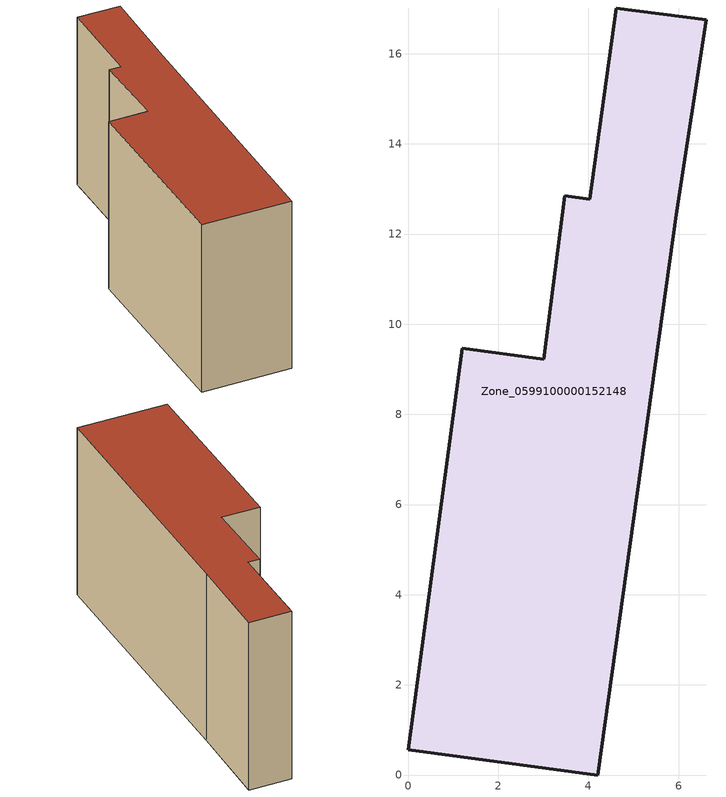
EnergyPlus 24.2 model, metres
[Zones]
Zone_0599100000152148
 floor ground (C_G): 3.47,12.85 4.04,12.77 4.62,17.02 6.62,16.75 5.96,12.51 4.21,0 0,0.56 1.2,9.47 3.01,9.23 z0
 wall outside (C_F): 6.62,16.75 4.62,17.02 4.04,12.77 3.47,12.85 3.01,9.23 1.2,9.47 0,0.56 4.21,0 5.96,12.51 6.62,16.75 z0:8.42
 roof outside (C_R): 1.2,9.47 0,0.56 4.21,0 5.96,12.51 6.62,16.75 4.62,17.02 4.04,12.77 3.47,12.85 3.01,9.23 z8.42
[BUILDING]
Pand.0599100000152148: North Axis=0; Terrain=City; Loads Convergence Tolerance Value=0.04; Temperature Convergence Tolerance Value=0.4; Solar Distribution=FullExterior; Maximum Number of Warmup Days=25; Minimum Number of Warmup Days=1
[Site:Location]
Rotterdam.The.Hague.AP_ZH_NLD Design_Conditions: Latitude=51.96; Longitude=4.45; Time Zone=1; Elevation=-4.5
[SITE:GROUNDTEMPERATURE:BUILDINGSURFACE]
18, 18, 18, 18, 18, 18, 18, 18, 18, 18, 18, 18
[MATERIAL] Thermal Absorptance=0.9; Solar Absorptance=0.7; Visible Absorptance=0.7
Name | Roughness | Thickness | Conductivity | Density | Specific Heat
G.TI.1946 | MediumSmooth | 0.15 | 1 | 540 | 1210
F.TI.1946 | Rough | 0.3 | 0.857143 | 1920 | 840
R.TI.1946 | MediumRough | 0.2 | 0.1 | 1500 | 1000
[CONSTRUCTION]
C_G: G.TI.1946
C_F: F.TI.1946
C_R: R.TI.1946
[ZONE]
Zone_0599100000152148: Type=1; Multiplier=1; Ceiling Height=Autocalculate; Volume=Autocalculate; Floor Area=autocalculate; Part of Total Floor Area=Yes
[ZONEINFILTRATION:DESIGNFLOWRATE]
Infil_Zone_0599100000152148: Zone or ZoneList or Space or SpaceList=Zone_0599100000152148; Schedule=AlwaysOn; Design Flow Rate Calculation Method=Flow/Area; Flow Rate per Floor Area=0.003; Constant Term Coefficient=1; Temperature Term Coefficient=0; Velocity Term Coefficient=0; Velocity Squared Term Coefficient=0
[HVACTEMPLATE:ZONE:IDEALLOADSAIRSYSTEM]
Zone_0599100000152148: Maximum Heating Supply Air Temperature=50; Minimum Cooling Supply Air Temperature=13; Maximum Heating Supply Air Humidity Ratio=0.0156; Minimum Cooling Supply Air Humidity Ratio=0.0077; Heating Limit=NoLimit; Cooling Limit=NoLimit; Dehumidification Control Type=ConstantSensibleHeatRatio; Cooling Sensible Heat Ratio=0.7; Dehumidification Setpoint=60; Humidification Control Type=None; Humidification Setpoint=30; Outdoor Air Method=None; Outdoor Air Flow Rate per Person=0.00944; Outdoor Air Flow Rate per Zone Floor Area=0; Outdoor Air Flow Rate per Zone=0; Demand Controlled Ventilation Type=None; Outdoor Air Economizer Type=NoEconomizer; Heat Recovery Type=None; Sensible Heat Recovery Effectiveness=0.7; Latent Heat Recovery Effectiveness=0.65
[ZONECONTROL:THERMOSTAT]
ThermostatControl_Zone_0599100000152148: Zone or ZoneList=Zone_0599100000152148; Control Type Schedule=DualSetpointControlType; Control 1=Thermostat_Zone_0599100000152148; Temperature Difference Between Cutout And Setpoint=0
[THERMOSTATSETPOINT:DUALSETPOINT]
Thermostat_Zone_0599100000152148: Heating Setpoint Temperature Schedule=HeatingSetpoint_Zone_0599100000152148; Cooling Setpoint Temperature Schedule=CoolingSetpoint_Zone_0599100000152148
[SCHEDULE:COMPACT]
HeatingSetpoint_Zone_0599100000152148: Through: 12/31, For: AllDays, Until: 24:00, 21
CoolingSetpoint_Zone_0599100000152148: Through: 12/31, For: AllDays, Until: 24:00, 24
DualSetpointControlType: Through: 12/31, For: AllDays, Until: 24:00, 4
AlwaysOn: Through: 12/31, For: AllDays, Until: 24:00, 1
